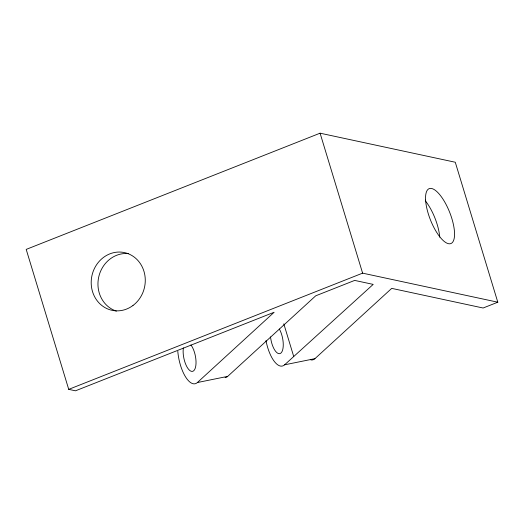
<?xml version="1.0" encoding="UTF-8"?>
<svg xmlns="http://www.w3.org/2000/svg" width="524" height="524" viewBox="0 0 524 524"><rect width="100%" height="100%" fill="white"/><g stroke="black" fill="none" stroke-linecap="round" stroke-linejoin="round"><path stroke-width="0.79" d="M177.793 351.322A27.412 10.893 78.5 0 0 197.365 382.54L274.15 312.252L75.482 390.812L68.723 389.358L26.2 249.398L320.085 133.188L455.277 162.244L497.8 302.204L483.108 308.014L391.716 288.37L314.937 358.658A27.412 10.893 78.5 0 1 310.85 359.903M225.084 377.66A27.412 10.893 78.5 0 0 227.704 376.376L315.71 295.818L354.676 280.412L373.193 284.394L284.598 364.815A27.412 10.893 78.5 0 1 265.976 340.626M68.723 389.358L362.608 273.148L497.8 302.204M197.365 382.54L227.704 376.376M284.598 364.815L314.937 358.658M320.085 133.188L362.608 273.148M283.805 323.858L293.709 356.471M190.926 344.943A14.764 5.869 78.5 0 1 195.865 365.385A14.764 5.869 78.5 0 1 187.965 368.503A14.764 5.869 78.5 0 1 183.367 347.929M116.367 311.118A29.521 26.927 -77.9 0 1 98.617 277.491A29.521 26.927 -77.9 0 1 128.269 253.596M279.358 329.059A14.764 5.869 78.5 0 1 280.969 353.019A14.764 5.869 78.5 0 1 270.535 336.925M425.423 200.941A29.521 10.336 68.4 0 1 439.734 237.156M132.991 305.479A29.521 26.927 -77.9 0 0 130.489 254.749A29.521 26.927 -77.9 0 0 91.228 284.132A29.521 26.927 -77.9 0 0 132.991 305.479M425.606 200.089A29.521 10.336 68.4 0 0 448.433 243.686A29.521 10.336 68.4 0 0 446.094 204.491A29.521 10.336 68.4 0 0 425.606 200.089"/></g></svg>
